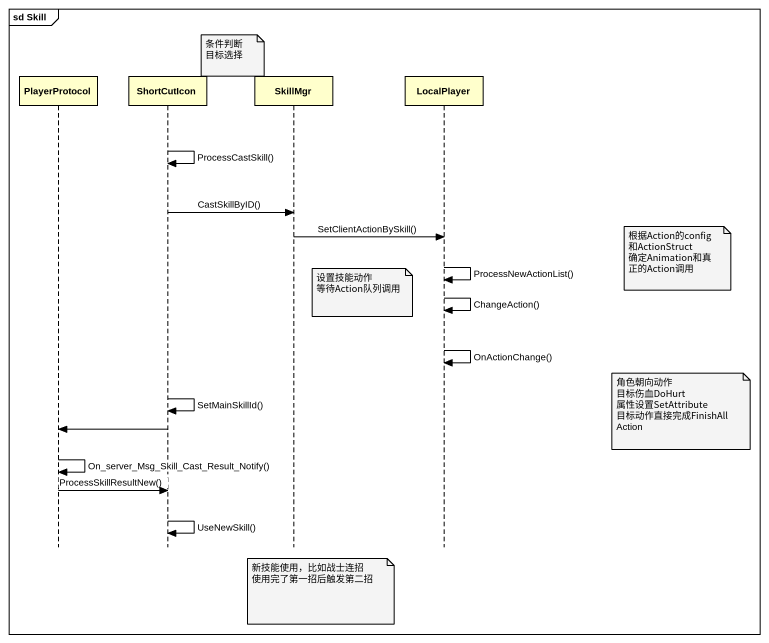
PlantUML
@startuml
mainframe sd Skill
hide footbox
participant PlayerProtocol
participant ShortCutIcon
participant SkillMgr
participant LocalPlayer

note left of SkillMgr
  条件判断
  目标选择
end note
ShortCutIcon -> ShortCutIcon : ProcessCastSkill()
ShortCutIcon -> SkillMgr : CastSkillByID()
SkillMgr -> LocalPlayer : SetClientActionBySkill()
note right of LocalPlayer
  根据Action的config和ActionStruct
  确定Animation和真正的Action调用
end note
LocalPlayer -> LocalPlayer : ProcessNewActionList()
note right of SkillMgr
  设置技能动作
  等待Action队列调用
end note
LocalPlayer -> LocalPlayer : ChangeAction()
LocalPlayer -> LocalPlayer : OnActionChange()
ShortCutIcon -> ShortCutIcon : SetMainSkillId()
note right of LocalPlayer
  角色朝向动作
  目标伤血DoHurt
  属性设置SetAttribute
  目标动作直接完成FinishAllAction
end note
ShortCutIcon -> PlayerProtocol
PlayerProtocol -> PlayerProtocol : On_server_Msg_Skill_Cast_Result_Notify()
PlayerProtocol -> ShortCutIcon : ProcessSkillResultNew()
ShortCutIcon -> ShortCutIcon : UseNewSkill()
note over SkillMgr
  新技能使用，比如战士连招
  使用完了第一招后触发第二招
end note
@enduml
